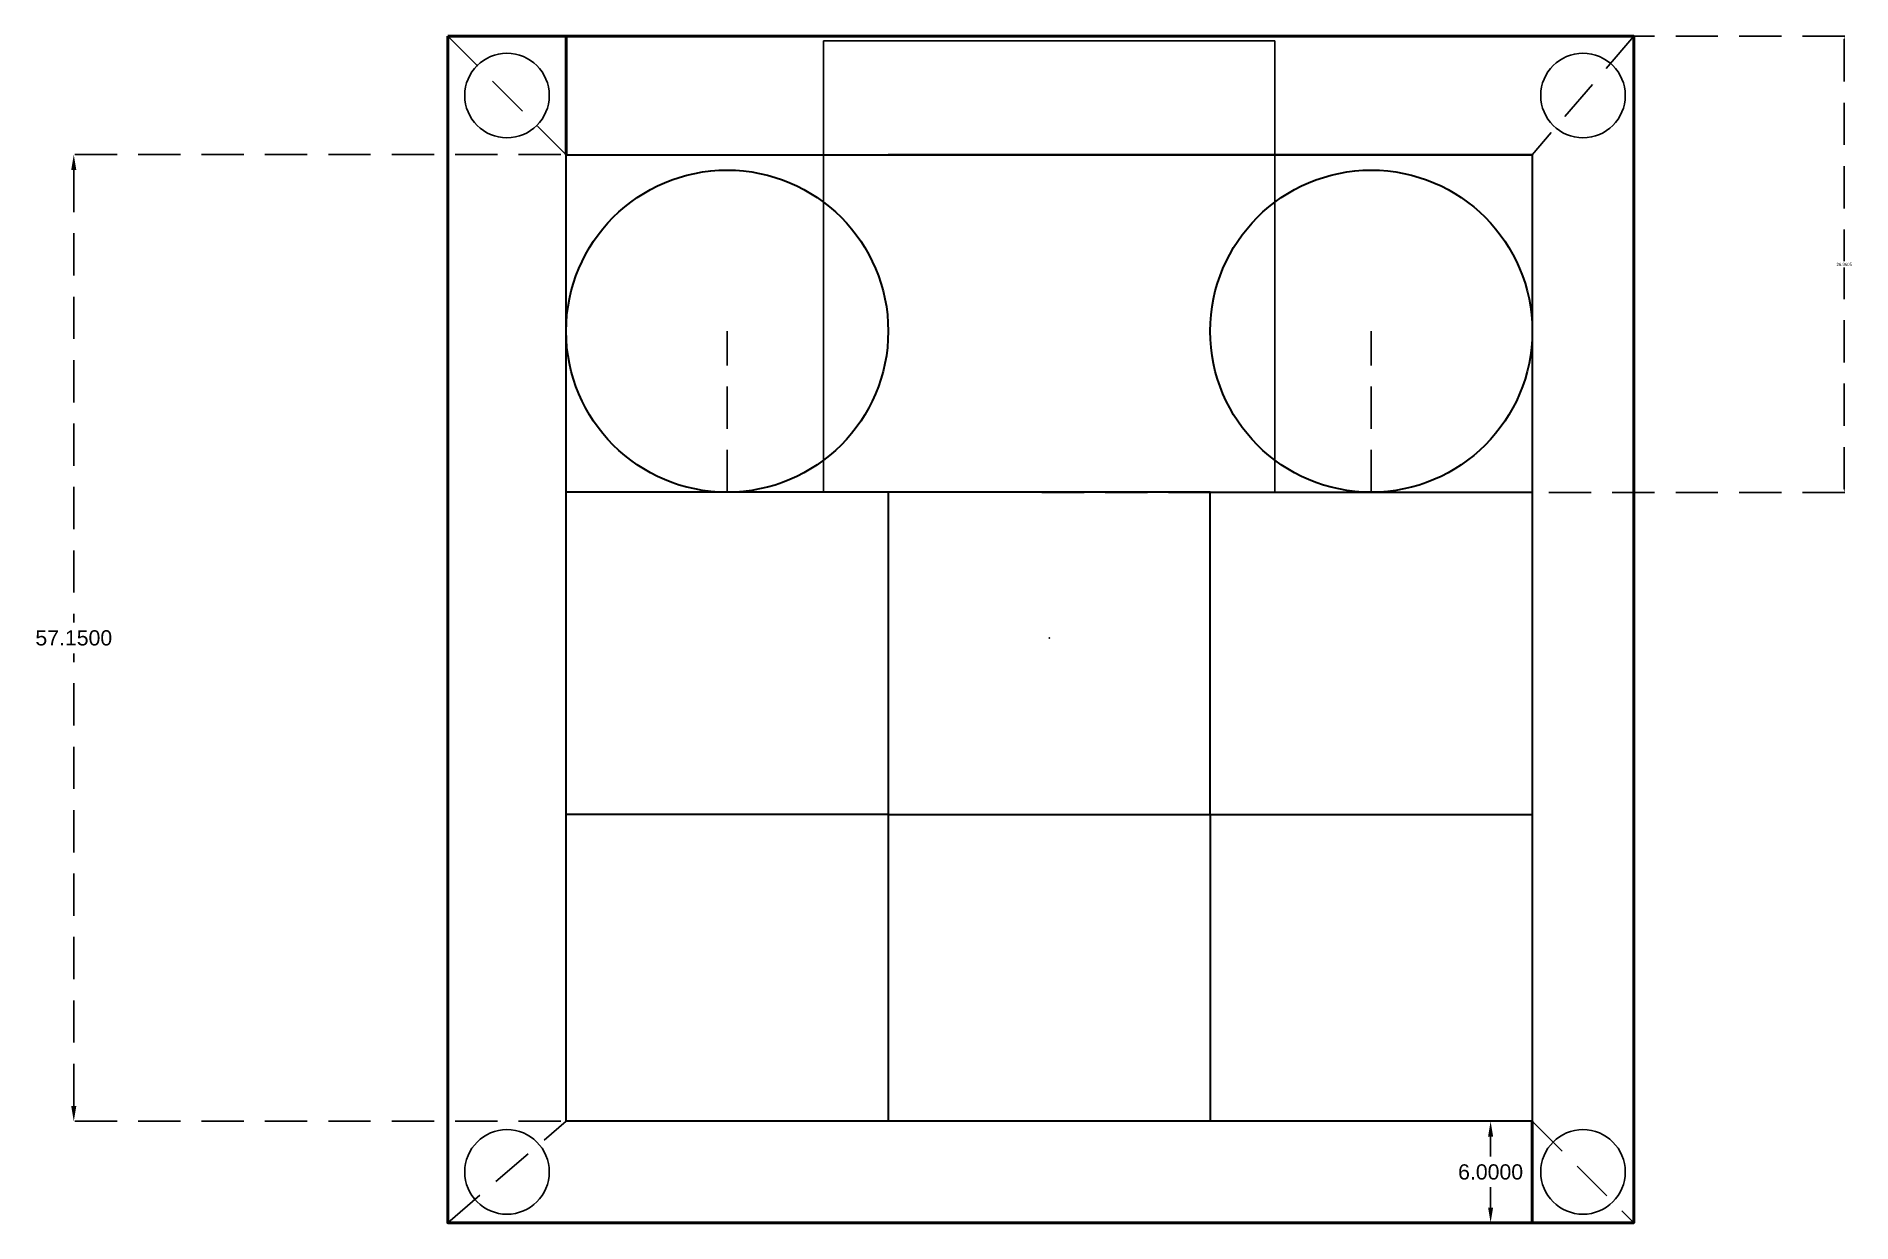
# Model space of a CAD drawing. Header units: millimetres. Extents: x -60 to 47, y -35 to 36.
import ezdxf

# ---------------------------------------------------------------- set-up
doc = ezdxf.new("R2010")
doc.units = ezdxf.units.MM
doc.header["$LTSCALE"] = 5
doc.header["$MEASUREMENT"] = 0
doc.linetypes.add('DASHED', pattern=[0.75, 0.5, -0.25])
doc.layers.add('Border', color=130, linetype='Continuous', lineweight=50, plot=False)
doc.layers.add('guides', color=7, linetype='DASHED')
doc.layers.add('Keys Blocking', color=21, linetype='Continuous', lineweight=35)
doc.styles.get("Standard").update_dxf_attribs({"font": 'arial.ttf'})
doc.dimstyles.get("Standard").update_dxf_attribs({"dimtxt": 0.18, "dimasz": 0.18, "dimexe": 0.18, "dimexo": 0.0625, "dimgap": 0.09, "dimtad": 0, "dimtih": 1, "dimtoh": 1, "dimdec": 4, "dimzin": 0, "dimdsep": 46, "dimtxsty": 'Standard', "dimcen": 0.09, "dimadec": 0, "dimazin": 0, "dimtfac": 1, "dimtdec": 4, "dimtofl": 0, "dimtmove": 0, "dimatfit": 3, "dimfxl": 1, "dimtolj": 1, "dimtzin": 0, "dimarcsym": 0})
picture_1 = doc.add_image_def('image1.jpg', size_in_pixel=(1000, 1000))

# ---------------------------------------------------------------- blocks, each defined once
blk = doc.blocks.new('*D1')
at = {"layer": 'Defpoints', "color": 0, "transparency": 16777216}
for p in [(-0.5, 35.58), (-0.5, 8.61), (47.03, 8.61)]:
    blk.add_point(p, dxfattribs=at)
at = {"layer": 'guides', "color": 0, "lineweight": -2, "transparency": 16777216}
for p, q in [((-0.44, 35.58), (47.21, 35.58)), ((47.03, 35.4), (47.03, 22.28)), ((47.03, 8.79), (47.03, 21.91)), ((-0.44, 8.61), (47.21, 8.61))]:
    blk.add_line(p, q, dxfattribs=at)
at = {"layer": 'guides', "color": 0, "transparency": 16777216}
for points in [[(47, 35.4), (47.06, 35.4), (47.03, 35.58)], [(47, 8.79), (47.06, 8.79), (47.03, 8.61)]]:
    blk.add_solid(points, dxfattribs=at)
at = {"layer": 'guides', "color": 0, "transparency": 16777216, "insert": (47.03, 22.09), "char_height": 0.18, "attachment_point": 5}
blk.add_mtext('\\A1;26.9605', dxfattribs=at)
blk = doc.blocks.new('*D2')
at = {"layer": 'Defpoints', "color": 0, "transparency": 16777216}
for p in [(-28.58, 28.58), (-57.7, -28.58), (-28.58, -28.58)]:
    blk.add_point(p, dxfattribs=at)
at = {"layer": 'guides', "color": 0, "lineweight": -2, "transparency": 16777216}
for p, q in [((-28.89, 28.58), (-58.6, 28.58)), ((-57.7, 27.68), (-57.7, 0.91)), ((-57.7, -27.68), (-57.7, -0.91)), ((-28.89, -28.58), (-58.6, -28.58))]:
    blk.add_line(p, q, dxfattribs=at)
at = {"layer": 'guides', "color": 0, "transparency": 16777216}
for points in [[(-57.85, 27.68), (-57.55, 27.68), (-57.7, 28.58)], [(-57.85, -27.68), (-57.55, -27.68), (-57.7, -28.58)]]:
    blk.add_solid(points, dxfattribs=at)
at = {"layer": 'guides', "color": 0, "transparency": 16777216, "insert": (-57.7, 0), "char_height": 0.9, "attachment_point": 5}
blk.add_mtext('\\A1;57.1500', dxfattribs=at)
blk = doc.blocks.new('*D3')
at = {"layer": 'Defpoints', "color": 0, "transparency": 16777216}
for p in [(28.58, -28.58), (26.11, -34.58), (28.58, -34.58)]:
    blk.add_point(p, dxfattribs=at)
at = {"layer": 'guides', "color": 0, "lineweight": -2, "transparency": 16777216}
for p, q in [((28.26, -28.58), (25.21, -28.58)), ((26.11, -29.48), (26.11, -30.67)), ((26.11, -33.68), (26.11, -32.48)), ((28.26, -34.58), (25.21, -34.58))]:
    blk.add_line(p, q, dxfattribs=at)
at = {"layer": 'guides', "color": 0, "transparency": 16777216}
for points in [[(25.96, -29.48), (26.26, -29.48), (26.11, -28.58)], [(25.96, -33.68), (26.26, -33.68), (26.11, -34.58)]]:
    blk.add_solid(points, dxfattribs=at)
at = {"layer": 'guides', "color": 0, "transparency": 16777216, "insert": (26.11, -31.58), "char_height": 0.9, "attachment_point": 5}
blk.add_mtext('\\A1;6.0000', dxfattribs=at)

msp = doc.modelspace()

# ---------------------------------------------------------------- linework, layer by layer
for centre in [(-32.075, 32.075), (31.575, 32.075), (-32.075, -31.575), (31.575, -31.575)]:
    msp.add_circle(centre, 2.5)
msp.add_point((0, 0))
at = {"layer": 'Border'}
for p, q in [((-28.575, 35.575), (-35.575, 35.575)), ((-28.575, 28.575), (-28.575, 35.575)), ((28.575, -28.575), (28.575, -34.575)), ((28.575, -34.575), (34.575, -34.575))]:
    msp.add_line(p, q, dxfattribs=at)
msp.add_lwpolyline([(-35.575, 35.575), (34.575, 35.575), (34.575, -34.575), (-35.575, -34.575)], close=True, dxfattribs=at)
at = {"layer": 'guides'}
for p, q in [((-35.575, 35.575), (-28.575, 28.575)), ((34.575, 35.575), (28.575, 28.575)), ((-19.05, 8.61454), (-19.05, 18.13954)), ((19.05, 8.61454), (19.05, 18.13954)), ((-35.575, -34.575), (-28.575, -28.575)), ((28.575, -28.575), (34.575, -34.575))]:
    msp.add_line(p, q, dxfattribs=at)
at = {"layer": 'Keys Blocking'}
for p, q in [((9.525, 28.575), (-9.525, 28.575)), ((28.575, 28.575), (9.525, 28.575)), ((-28.575, -9.525), (-28.575, 9.525)), ((-9.525, 8.61454), (-28.575, 8.61454)), ((-9.525, 8.61454), (-9.525, -10.43546)), ((9.525, 8.61454), (-9.525, 8.61454)), ((9.525, -10.43546), (9.525, 8.61454)), ((9.525, 8.61454), (28.575, 8.61454)), ((-28.575, -28.575), (-28.575, -9.525)), ((-9.525, -10.43546), (-28.575, -10.43546)), ((-9.525, -10.43546), (9.525, -10.43546)), ((-9.525, -10.43546), (-9.525, -28.575)), ((9.525, -10.43546), (28.575, -10.43546)), ((9.525, -10.43546), (9.525, -28.575))]:
    msp.add_line(p, q, dxfattribs=at)
msp.add_lwpolyline([(28.575, -28.575), (-28.575, -28.575), (-28.575, 28.575), (28.575, 28.575)], close=True, dxfattribs=at)
for centre in [(-19.05, 18.13954), (19.05, 18.13954)]:
    msp.add_circle(centre, 9.525, dxfattribs=at)

# ---------------------------------------------------------------- dimensions: what is measured, and where the dimension line sits
at = {"layer": 'guides'}
dim = msp.add_linear_dim(base=(47.02585, 8.61454), p1=(-0.5, 35.575), p2=(-0.5, 8.61454), angle=90, dimstyle='Standard', dxfattribs=at)
dim.commit()
dim.dimension.update_dxf_attribs({"geometry": '*D1', "text_midpoint": (47.02585, 22.09477)})
for base, p1, p2, picture, middle in [((-57.69518, -28.575), (-28.575, 28.575), (-28.575, -28.575), '*D2', (-57.69518, 0)), ((26.11073, -34.575), (28.575, -28.575), (28.575, -34.575), '*D3', (26.11073, -31.575))]:
    dim = msp.add_linear_dim(base=base, p1=p1, p2=p2, angle=90, dimstyle='Standard', override={"dimscale": 5}, dxfattribs=at)
    dim.commit()
    dim.dimension.update_dxf_attribs({"geometry": picture, "text_midpoint": middle})

# ---------------------------------------------------------------- pictures from other files: only their frames are drawn
image = msp.add_image(picture_1, insert=(-13.34455, 8.61454), size_in_units=(26.68911, 26.68911))
image.dxf.flags = 7

doc.saveas('drawing.dxf')
